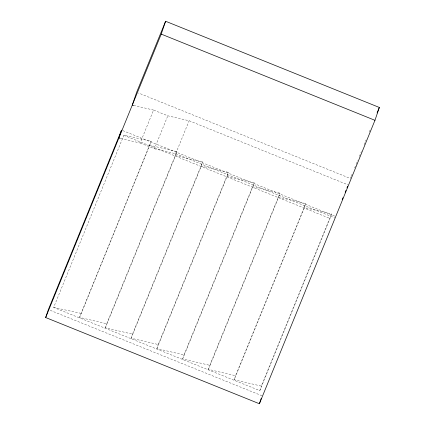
<?xml version="1.0" encoding="UTF-8"?>
<svg xmlns="http://www.w3.org/2000/svg" width="425" height="425" viewBox="0 0 425 425"><rect width="100%" height="100%" fill="white"/><g stroke="black" fill="none" stroke-linecap="round" stroke-linejoin="round"><path stroke-width="0.32" stroke-dasharray="2.12 1.59" d="M79.571 317.411L149.759 145.254L176.917 151.571L106.728 323.728L79.571 317.411L151.151 141.174L123.84 135.299L53.651 307.456L259.808 390.612L330.002 218.455L331.537 213.94L304.38 207.623L234.186 379.78L261.348 386.097L331.537 213.94M149.759 145.254L151.151 141.174M105.336 327.808L175.53 155.651L202.688 161.968L132.494 334.124L105.336 327.808L106.728 323.728M175.53 155.651L176.917 151.571M131.107 338.199L201.301 166.042L228.459 172.359L158.265 344.521L131.107 338.199L132.494 334.124M201.301 166.042L202.688 161.968M156.878 348.596L227.072 176.439L254.23 182.755L184.036 354.912L156.878 348.596L158.265 344.521M227.072 176.439L228.459 172.359M182.649 358.992L252.843 186.835L280.001 193.152L209.807 365.309L182.649 358.992L184.036 354.912M252.843 186.835L254.23 182.755M208.42 369.383L278.609 197.227L305.772 203.543L235.577 375.705L208.42 369.383L209.807 365.309M278.609 197.227L280.001 193.152M234.186 379.78L235.577 375.705M304.38 207.623L305.772 203.543M259.808 390.612L261.348 386.097M120.78 138.513L140.144 143.018L153.579 110.064L167.817 115.807L189.12 120.758L348.187 184.917M140.144 143.018L154.381 148.761L167.817 115.807M154.381 148.761L175.684 153.712L189.12 120.758M351.135 176.63L350.386 178.468L138.497 93.001M351.385 176.019L352.134 174.181M354.625 168.061L355.874 165.001M356.123 164.39L357.622 160.714M359.369 156.432L360.618 153.372M360.868 152.761L361.367 151.534M364.113 144.803L366.106 139.905M369.352 131.947L370.35 129.498M53.651 307.456L80.957 313.337M133.567 105.411L153.579 110.064M122.777 130.608L334.666 216.075M175.684 153.712L334.751 217.871M123.84 135.299L330.002 218.455M50.214 310.33L262.103 395.797"/><path stroke-width="0.64" d="M133.567 105.411L132.276 105.108L136.653 92.257L165.601 21.25L379.334 107.461L374.962 120.317L259.399 403.75L45.666 317.539L48.37 309.586L121.55 130.114L118.841 138.061L120.132 138.364M45.666 317.539L161.229 34.106L165.601 21.25M259.399 403.75L261.269 398.246M377.087 112.97L379.334 107.461M342.215 199.564L342.964 197.737M345.201 192.243L345.95 190.411M346.943 187.972L347.692 186.139M161.229 34.106L374.962 120.317"/></g></svg>
